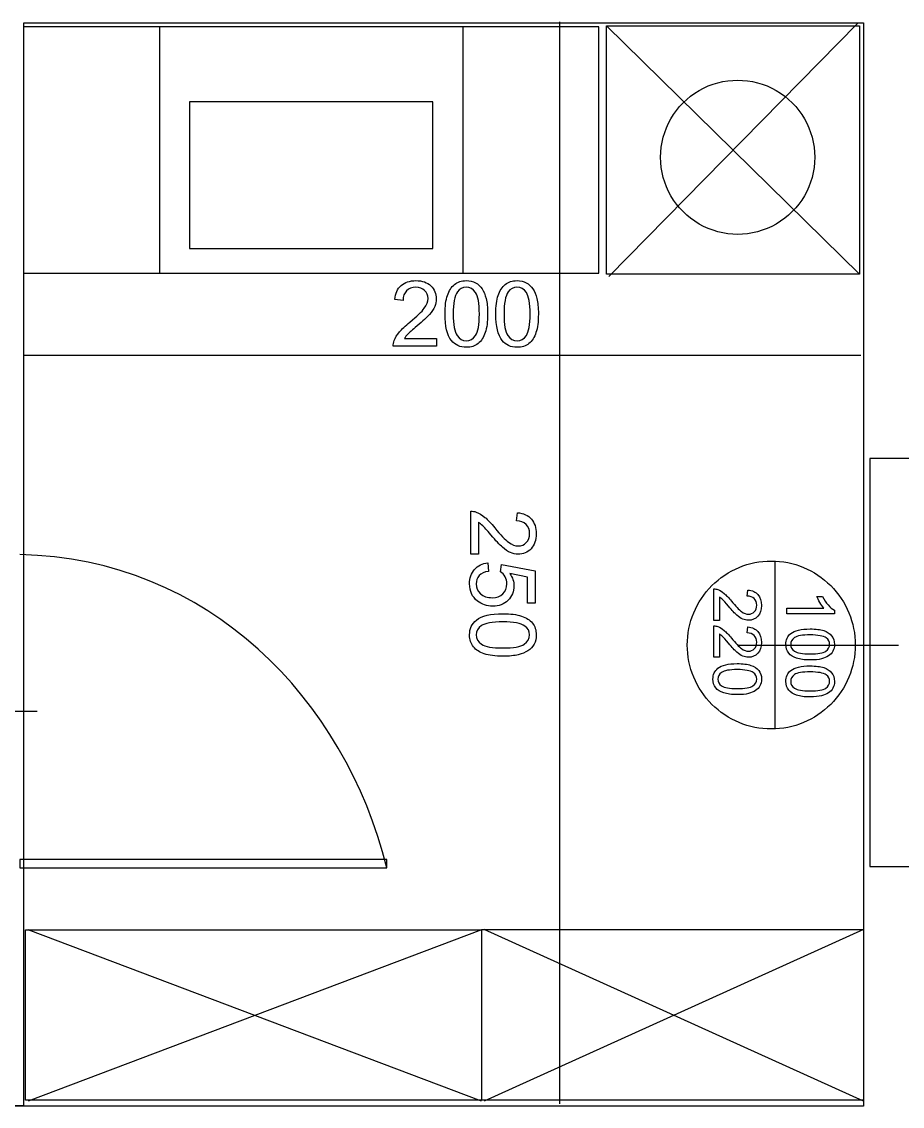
# Model space of a CAD drawing. Extents: x 2.6 to 26.4, y 3.1 to 19.6.
# Drawn here: x 17.754 to 19.85, y 9.962 to 12.545 of the extents above; entities that cross this region are included whole.
import ezdxf

# ---------------------------------------------------------------- set-up
doc = ezdxf.new("R2010")
doc.units = 0
for name, color, linetype in [('meble', 7, 'CONTINUOUS'), ('okna-drzwi_kopia', 7, 'CONTINUOUS'), ('rozmiarowka_kopia', 7, 'CONTINUOUS'), ('sciany', 7, 'CONTINUOUS')]:
    doc.layers.add(name, color=color, linetype=linetype)

msp = doc.modelspace()

# ---------------------------------------------------------------- linework, layer by layer
at = {"layer": 'meble', "color": 7}
for points in [[(19.127979, 12.532836), (17.758138, 12.532836), (17.758138, 11.94675), (19.127979, 11.94675)], [(18.804481, 12.532836), (18.081635, 12.532836), (18.081635, 11.94675), (18.804481, 11.94675)], [(18.732718, 12.354571), (18.153395, 12.354571), (18.153395, 12.004936), (18.732718, 12.004936)], [(19.641972, 12.222569)], [(17.762523, 9.976952), (17.762523, 10.382952), (18.848462, 10.382952), (18.848462, 9.976952)], [(18.848826, 9.97661), (18.848826, 10.383296), (19.75776, 10.383296), (19.75776, 9.97661)]]:
    msp.add_lwpolyline(points, close=True, dxfattribs=at)
for points in [[(19.146161, 12.535796), (19.748738, 12.535796), (19.748738, 11.943791), (19.146161, 11.943791), (19.146161, 12.535796), (19.748738, 11.94379)], [(19.743453, 12.541081), (19.151446, 11.938504)], [(18.848462, 10.382952), (17.769264, 9.974746)], [(18.848462, 9.974746), (17.769264, 10.382952)], [(19.75776, 10.383296), (18.854468, 9.9744)], [(19.75776, 9.9744), (18.854468, 10.383296)]]:
    msp.add_lwpolyline(points, dxfattribs=at)
for points in [[(19.3666, 12.381555), (19.423401, 12.414348), (19.493381, 12.414348), (19.550181, 12.381555)], [(19.27481, 12.222569), (19.27481, 12.288156), (19.3098, 12.348761), (19.3666, 12.381555)], [(19.550181, 12.381555), (19.606981, 12.348761), (19.641972, 12.288156), (19.641972, 12.222569)], [(19.3666, 12.063583), (19.3098, 12.096377), (19.27481, 12.156982), (19.27481, 12.222569)], [(19.641972, 12.222569), (19.641972, 12.156982), (19.606981, 12.096377), (19.550181, 12.063583)], [(19.550181, 12.063583), (19.493381, 12.03079), (19.423401, 12.03079), (19.3666, 12.063583)]]:
    msp.add_open_spline(points, degree=3, dxfattribs=at)
at = {"layer": 'okna-drzwi_kopia', "color": 7}
for points in [[(20.027182, 10.533141), (20.027182, 11.504945), (19.772962, 11.504945), (19.772962, 10.533141)], [(19.630975, 11.099222)], [(19.630975, 11.084929)], [(19.457342, 11.016611)], [(19.630975, 11.011151)], [(19.457342, 11.002318)], [(19.630975, 10.996858)], [(19.538417, 10.860937)], [(17.749404, 10.53045), (18.622775, 10.53045), (18.622775, 10.550382), (17.749404, 10.550382)]]:
    msp.add_lwpolyline(points, close=True, dxfattribs=at)
for points in [[(19.546534, 11.260939), (19.546534, 10.860938)], [(19.414852, 11.119669), (19.401486, 11.119669), (19.401486, 11.19453)], [(19.480983, 11.177612), (19.482451, 11.191904)], [(19.414852, 11.175216), (19.414852, 11.119669)], [(19.646967, 11.176632), (19.66041, 11.176632)], [(19.575119, 11.134914), (19.575119, 11.14882), (19.663732, 11.14882)], [(19.68884, 11.143876), (19.68884, 11.134914), (19.575119, 11.134914)], [(19.414852, 11.031598), (19.401486, 11.031598), (19.401486, 11.106458)], [(19.414852, 11.087147), (19.414852, 11.031598)], [(19.480983, 11.089541), (19.482451, 11.103833)], [(19.459799, 11.060937), (19.841023, 11.060937)], [(17.409012, 10.903331), (17.790235, 10.903331)]]:
    msp.add_lwpolyline(points, dxfattribs=at)
for points in [[(18.622775, 10.53045), (18.523595, 10.932583), (18.197411, 11.26715), (17.749404, 11.276212)], [(19.396995, 11.202359), (19.434502, 11.239866), (19.485373, 11.260937), (19.538417, 11.260937)], [(19.538417, 11.260937), (19.59146, 11.260937), (19.642331, 11.239866), (19.679838, 11.202359)], [(19.338417, 11.060937), (19.338417, 11.113981), (19.359488, 11.164851), (19.396995, 11.202359)], [(19.401486, 11.19453), (19.404834, 11.19463), (19.408053, 11.194089), (19.411143, 11.192908)], [(19.411143, 11.192908), (19.416242, 11.191002), (19.421264, 11.187963), (19.426208, 11.183792)], [(19.482451, 11.191904), (19.493112, 11.190926), (19.501224, 11.187243), (19.506786, 11.180857)], [(19.679838, 11.202359), (19.717345, 11.164851), (19.738417, 11.113981), (19.738417, 11.060937)], [(19.422346, 11.169345), (19.419873, 11.171715), (19.417375, 11.173672), (19.414852, 11.175216)], [(19.436638, 11.153276), (19.429633, 11.16162), (19.424869, 11.166976), (19.422346, 11.169345)], [(19.426208, 11.183792), (19.431153, 11.179569), (19.43687, 11.173491), (19.443359, 11.16556)], [(19.443359, 11.16556), (19.453454, 11.15325), (19.461437, 11.144932), (19.467308, 11.140606)], [(19.49767, 11.171509), (19.493653, 11.175526), (19.48809, 11.177561), (19.480983, 11.177612)], [(19.503696, 11.15544), (19.503696, 11.162135), (19.501687, 11.167492), (19.49767, 11.171509)], [(19.506786, 11.180857), (19.5124, 11.17447), (19.515207, 11.165895), (19.515207, 11.155131)], [(19.654152, 11.162031), (19.650959, 11.167439), (19.648564, 11.172306), (19.646967, 11.176632)], [(19.663732, 11.14882), (19.660538, 11.152168), (19.657345, 11.156572), (19.654152, 11.162031)], [(19.66041, 11.176632), (19.664066, 11.168855), (19.668496, 11.162057), (19.673698, 11.156237)], [(19.45657, 11.131876), (19.451729, 11.136151), (19.445085, 11.143284), (19.436638, 11.153276)], [(19.467308, 11.140606), (19.473231, 11.13628), (19.478819, 11.134117), (19.484073, 11.134117)], [(19.484073, 11.134117), (19.489584, 11.134117), (19.494219, 11.1361), (19.497979, 11.140066)], [(19.497979, 11.140066), (19.50179, 11.143981), (19.503696, 11.149105), (19.503696, 11.15544)], [(19.515207, 11.155131), (19.515207, 11.144263), (19.512194, 11.135662), (19.506168, 11.129327)], [(19.673698, 11.156237), (19.678899, 11.150417), (19.683947, 11.146296), (19.68884, 11.143876)], [(19.470399, 11.122605), (19.466021, 11.124459), (19.461411, 11.12755), (19.45657, 11.131876)], [(19.483764, 11.119824), (19.479232, 11.119824), (19.474777, 11.120751), (19.470399, 11.122605)], [(19.506168, 11.129327), (19.500142, 11.122992), (19.492674, 11.119824), (19.483764, 11.119824)], [(19.401486, 11.106458), (19.404834, 11.106558), (19.408053, 11.106018), (19.411143, 11.104836)], [(19.411143, 11.104836), (19.416242, 11.102931), (19.421264, 11.099892), (19.426208, 11.09572)], [(19.422346, 11.081275), (19.419873, 11.083644), (19.417375, 11.085601), (19.414852, 11.087147)], [(19.426208, 11.09572), (19.431153, 11.091497), (19.43687, 11.08542), (19.443359, 11.077488)], [(19.49767, 11.083438), (19.493653, 11.087455), (19.48809, 11.089489), (19.480983, 11.089541)], [(19.482451, 11.103833), (19.493112, 11.102854), (19.501224, 11.099172), (19.506786, 11.092785)], [(19.503696, 11.067368), (19.503696, 11.074064), (19.501687, 11.07942), (19.49767, 11.083438)], [(19.506786, 11.092785), (19.5124, 11.086399), (19.515207, 11.077823), (19.515207, 11.067059)], [(19.573188, 11.062295), (19.573188, 11.073214), (19.577102, 11.081789), (19.584931, 11.088021)], [(19.584931, 11.088021), (19.594356, 11.095488), (19.609704, 11.099222), (19.630975, 11.099222)], [(19.630975, 11.08493), (19.612382, 11.08493), (19.599996, 11.082766), (19.593815, 11.07844)], [(19.630975, 11.099222), (19.644366, 11.099222), (19.65513, 11.097857), (19.663268, 11.095128)], [(19.669217, 11.077744), (19.662315, 11.082534), (19.649568, 11.084929), (19.630975, 11.084929)], [(19.663268, 11.095128), (19.671457, 11.092347), (19.677766, 11.088252), (19.682196, 11.082844)], [(19.682196, 11.082844), (19.686625, 11.077385), (19.68884, 11.070535), (19.68884, 11.062294)], [(19.396995, 10.919516), (19.359488, 10.957023), (19.338417, 11.007894), (19.338417, 11.060937)], [(19.436638, 11.065206), (19.429633, 11.073549), (19.424869, 11.078906), (19.422346, 11.081275)], [(19.45657, 11.043806), (19.451729, 11.04808), (19.445085, 11.055214), (19.436638, 11.065206)], [(19.443359, 11.077488), (19.453454, 11.065179), (19.461437, 11.056861), (19.467308, 11.052535)], [(19.497979, 11.051995), (19.50179, 11.055909), (19.503696, 11.061033), (19.503696, 11.067368)], [(19.515207, 11.067059), (19.515207, 11.056192), (19.512194, 11.047591), (19.506168, 11.041256)], [(19.579832, 11.041745), (19.575403, 11.047153), (19.573188, 11.054003), (19.573188, 11.062295)], [(19.593815, 11.07844), (19.587686, 11.074062), (19.584622, 11.068679), (19.584622, 11.062293)], [(19.584622, 11.062293), (19.584622, 11.055907), (19.587712, 11.05055), (19.593892, 11.046224)], [(19.668135, 11.046224), (19.674264, 11.05055), (19.677329, 11.055958), (19.677329, 11.062448)], [(19.677329, 11.062448), (19.677329, 11.068834), (19.674625, 11.073933), (19.669217, 11.077744)], [(19.738417, 11.060937), (19.738417, 11.007894), (19.717345, 10.957023), (19.679838, 10.919516)], [(19.68884, 11.062294), (19.68884, 11.056217), (19.687604, 11.050886), (19.685131, 11.046302)], [(19.470399, 11.034535), (19.466021, 11.036389), (19.461411, 11.039479), (19.45657, 11.043806)], [(19.467308, 11.052535), (19.473231, 11.048209), (19.478819, 11.046046), (19.484073, 11.046046)], [(19.483764, 11.031754), (19.479232, 11.031754), (19.474777, 11.032681), (19.470399, 11.034535)], [(19.506168, 11.041256), (19.500142, 11.034921), (19.492674, 11.031754), (19.483764, 11.031754)], [(19.484073, 11.046046), (19.489584, 11.046046), (19.494219, 11.048029), (19.497979, 11.051995)], [(19.598759, 11.029462), (19.590622, 11.032192), (19.584313, 11.036286), (19.579832, 11.041745)], [(19.593892, 11.046224), (19.600073, 11.041846), (19.612434, 11.039657), (19.630975, 11.039657)], [(19.630975, 11.039657), (19.64962, 11.039657), (19.662006, 11.041846), (19.668135, 11.046224)], [(19.674547, 11.034946), (19.669964, 11.031958), (19.66435, 11.029615), (19.657706, 11.027916)], [(19.685131, 11.046302), (19.682711, 11.041718), (19.679183, 11.037933), (19.674547, 11.034946)], [(19.399555, 10.979683), (19.399555, 10.990601), (19.403469, 10.999177), (19.411298, 11.005409)], [(19.411298, 11.005409), (19.420723, 11.012877), (19.436071, 11.016611), (19.457342, 11.016611)], [(19.457342, 11.01661), (19.470733, 11.01661), (19.481498, 11.015245), (19.489635, 11.012515)], [(19.489635, 11.012515), (19.497824, 11.009734), (19.504134, 11.005639), (19.508563, 11.000231)], [(19.584931, 10.999949), (19.594356, 11.007417), (19.609704, 11.011151), (19.630975, 11.011151)], [(19.630975, 11.025367), (19.617687, 11.025367), (19.606949, 11.026732), (19.598759, 11.029462)], [(19.657706, 11.027916), (19.651113, 11.026216), (19.642203, 11.025367), (19.630975, 11.025367)], [(19.630975, 11.01115), (19.644366, 11.01115), (19.65513, 11.009785), (19.663268, 11.007055)], [(19.663268, 11.007055), (19.671457, 11.004274), (19.677766, 11.00018), (19.682196, 10.994772)], [(19.406199, 10.959133), (19.40177, 10.964541), (19.399555, 10.971391), (19.399555, 10.979683)], [(19.420182, 10.995829), (19.414053, 10.991451), (19.410989, 10.986069), (19.410989, 10.979682)], [(19.410989, 10.979682), (19.410989, 10.973296), (19.414079, 10.967939), (19.42026, 10.963613)], [(19.457342, 11.002318), (19.438749, 11.002318), (19.426363, 11.000155), (19.420182, 10.995829)], [(19.495584, 10.995133), (19.488682, 10.999923), (19.475935, 11.002318), (19.457342, 11.002318)], [(19.494502, 10.963613), (19.500631, 10.96794), (19.503696, 10.973348), (19.503696, 10.979837)], [(19.503696, 10.979837), (19.503696, 10.986223), (19.500992, 10.991322), (19.495584, 10.995133)], [(19.508563, 11.000231), (19.512992, 10.994772), (19.515207, 10.987922), (19.515207, 10.979681)], [(19.515207, 10.979681), (19.515207, 10.973604), (19.513971, 10.968273), (19.511499, 10.963689)], [(19.573188, 10.974223), (19.573188, 10.985142), (19.577102, 10.993717), (19.584931, 10.999949)], [(19.593815, 10.990368), (19.587686, 10.98599), (19.584622, 10.980608), (19.584622, 10.974222)], [(19.630975, 10.996858), (19.612382, 10.996858), (19.599996, 10.994695), (19.593815, 10.990368)], [(19.669217, 10.989673), (19.662315, 10.994463), (19.649568, 10.996858), (19.630975, 10.996858)], [(19.677329, 10.974376), (19.677329, 10.980763), (19.674625, 10.985862), (19.669217, 10.989673)], [(19.682196, 10.994772), (19.686625, 10.989312), (19.68884, 10.982462), (19.68884, 10.974222)], [(19.425127, 10.946849), (19.416989, 10.949579), (19.41068, 10.953673), (19.406199, 10.959133)], [(19.42026, 10.963613), (19.42644, 10.959235), (19.438801, 10.957046), (19.457342, 10.957046)], [(19.457342, 10.957046), (19.475987, 10.957046), (19.488373, 10.959235), (19.494502, 10.963613)], [(19.511499, 10.963689), (19.509078, 10.959105), (19.50555, 10.95532), (19.500915, 10.952333)], [(19.579832, 10.953673), (19.575403, 10.959081), (19.573188, 10.965931), (19.573188, 10.974223)], [(19.598759, 10.941389), (19.590622, 10.944119), (19.584313, 10.948214), (19.579832, 10.953673)], [(19.584622, 10.974222), (19.584622, 10.967835), (19.587712, 10.962479), (19.593892, 10.958152)], [(19.593892, 10.958152), (19.600073, 10.953774), (19.612434, 10.951585), (19.630975, 10.951585)], [(19.630975, 10.951585), (19.64962, 10.951585), (19.662006, 10.953774), (19.668135, 10.958152)], [(19.668135, 10.958152), (19.674264, 10.962479), (19.677329, 10.967887), (19.677329, 10.974376)], [(19.685131, 10.95823), (19.682711, 10.953646), (19.679183, 10.94986), (19.674547, 10.946873)], [(19.68884, 10.974222), (19.68884, 10.968144), (19.687604, 10.962814), (19.685131, 10.95823)], [(19.457342, 10.942754), (19.444054, 10.942754), (19.433316, 10.944119), (19.425127, 10.946849)], [(19.484073, 10.945303), (19.47748, 10.943603), (19.46857, 10.942754), (19.457342, 10.942754)], [(19.500915, 10.952333), (19.496331, 10.949345), (19.490717, 10.947002), (19.484073, 10.945303)], [(19.630975, 10.937294), (19.617687, 10.937294), (19.606949, 10.938659), (19.598759, 10.941389)], [(19.657706, 10.939843), (19.651113, 10.938144), (19.642203, 10.937294), (19.630975, 10.937294)], [(19.674547, 10.946873), (19.669964, 10.943886), (19.66435, 10.941543), (19.657706, 10.939843)], [(19.538417, 10.860937), (19.485373, 10.860937), (19.434502, 10.882009), (19.396995, 10.919516)], [(19.679838, 10.919516), (19.642331, 10.882009), (19.59146, 10.860937), (19.538417, 10.860937)]]:
    msp.add_open_spline(points, degree=3, dxfattribs=at)
at = {"layer": 'rozmiarowka_kopia', "color": 1}
for points in [[(19.0351, 9.968113), (19.0351, 12.545464)], [(19.752013, 11.750077), (17.757676, 11.750077)]]:
    msp.add_lwpolyline(points, dxfattribs=at)
at = {"layer": 'rozmiarowka_kopia', "color": 7}
for points in [[(18.661492, 11.88171), (18.641878, 11.88372)], [(18.741, 11.790952), (18.741, 11.77261), (18.638266, 11.77261)], [(18.664774, 11.790952), (18.741, 11.790952)], [(18.840993, 11.276981), (18.822652, 11.276981), (18.822652, 11.379715)], [(18.931751, 11.356489), (18.933761, 11.376102)], [(18.840993, 11.353207), (18.840993, 11.276981)], [(18.863364, 11.256413), (18.865064, 11.236375)], [(18.893787, 11.235101), (18.896117, 11.253019), (18.97595, 11.237964), (18.97595, 11.160675), (18.957715, 11.160675), (18.957715, 11.222697), (18.915943, 11.231077)]]:
    msp.add_lwpolyline(points, dxfattribs=at)
for points in [[(18.761572, 11.849262)], [(18.781176, 11.849263)], [(18.882434, 11.849262)], [(18.902049, 11.849263)], [(18.863353, 11.256416)], [(18.899304, 11.135547)], [(18.899305, 11.115932)]]:
    msp.add_lwpolyline(points, close=True, dxfattribs=at)
for points in [[(18.641878, 11.88372), (18.643225, 11.898351), (18.648278, 11.909483), (18.657039, 11.917117)], [(18.657039, 11.917117), (18.665804, 11.924821), (18.677572, 11.928673), (18.692344, 11.928673)], [(18.691924, 11.91288), (18.682736, 11.91288), (18.675385, 11.910123), (18.669872, 11.90461)], [(18.713022, 11.90503), (18.707649, 11.910263), (18.700616, 11.91288), (18.691924, 11.91288)], [(18.692344, 11.928673), (18.707258, 11.928673), (18.719062, 11.924538), (18.727755, 11.916268)], [(18.727755, 11.916268), (18.736449, 11.907999), (18.740796, 11.89775), (18.740796, 11.885522)], [(18.767188, 11.89358), (18.771001, 11.904818), (18.77662, 11.913476), (18.784045, 11.919555)], [(18.784045, 11.919555), (18.791537, 11.925635), (18.800938, 11.928675), (18.812247, 11.928675)], [(18.812029, 11.912876), (18.803264, 11.912876), (18.796267, 11.909165), (18.791036, 11.901744)], [(18.834293, 11.900259), (18.828353, 11.90867), (18.820932, 11.912876), (18.812029, 11.912876)], [(18.812247, 11.928675), (18.820587, 11.928675), (18.827902, 11.926978), (18.834193, 11.923585)], [(18.834193, 11.923585), (18.840486, 11.920265), (18.845681, 11.915423), (18.849778, 11.90906)], [(18.849778, 11.90906), (18.853878, 11.902767), (18.857095, 11.895063), (18.859428, 11.885948)], [(18.888051, 11.89358), (18.891864, 11.904818), (18.897484, 11.913476), (18.904909, 11.919555)], [(18.904909, 11.919555), (18.912401, 11.925635), (18.921801, 11.928675), (18.93311, 11.928675)], [(18.932901, 11.912876), (18.924137, 11.912876), (18.91714, 11.909165), (18.911909, 11.901744)], [(18.955165, 11.900259), (18.949225, 11.90867), (18.941804, 11.912876), (18.932901, 11.912876)], [(18.93311, 11.928675), (18.941451, 11.928675), (18.948766, 11.926978), (18.955056, 11.923585)], [(18.955056, 11.923585), (18.961349, 11.920265), (18.966544, 11.915423), (18.970641, 11.90906)], [(18.970641, 11.90906), (18.974741, 11.902767), (18.977958, 11.895063), (18.980291, 11.885948)], [(18.669872, 11.90461), (18.664359, 11.899097), (18.661565, 11.891463), (18.661492, 11.88171)], [(18.712272, 11.86294), (18.718212, 11.871068), (18.721182, 11.878737), (18.721182, 11.885947)], [(18.721182, 11.885947), (18.721182, 11.89351), (18.718462, 11.899871), (18.713022, 11.90503)], [(18.740796, 11.885522), (18.740796, 11.879302), (18.739523, 11.873188), (18.736976, 11.867181)], [(18.761568, 11.849263), (18.761568, 11.86764), (18.763441, 11.882413), (18.767188, 11.89358)], [(18.791036, 11.901744), (18.784463, 11.892273), (18.781176, 11.874779), (18.781176, 11.849263)], [(18.843303, 11.849263), (18.843303, 11.87485), (18.8403, 11.891848), (18.834293, 11.900259)], [(18.859428, 11.885948), (18.861761, 11.876901), (18.862928, 11.864673), (18.862928, 11.849264)], [(18.882431, 11.849263), (18.882431, 11.86764), (18.884304, 11.882413), (18.888051, 11.89358)], [(18.911909, 11.901744), (18.905336, 11.892273), (18.902049, 11.874779), (18.902049, 11.849263)], [(18.964175, 11.849263), (18.964175, 11.87485), (18.961172, 11.891848), (18.955165, 11.900259)], [(18.980291, 11.885948), (18.982624, 11.876901), (18.983791, 11.864673), (18.983791, 11.849264)], [(18.678028, 11.830074), (18.69492, 11.843927), (18.706335, 11.854883), (18.712272, 11.86294)], [(18.736976, 11.867181), (18.734429, 11.861174), (18.730189, 11.854848), (18.724254, 11.848203)], [(18.724254, 11.848203), (18.718387, 11.841556), (18.708598, 11.832439), (18.694886, 11.82085)], [(18.776945, 11.786074), (18.766696, 11.799009), (18.761572, 11.820071), (18.761572, 11.849262)], [(18.781182, 11.849263), (18.781182, 11.823748), (18.784149, 11.806749), (18.790082, 11.798267)], [(18.834293, 11.798373), (18.8403, 11.806855), (18.843303, 11.823818), (18.843303, 11.849263)], [(18.862928, 11.849264), (18.862928, 11.831029), (18.861055, 11.816292), (18.857308, 11.805054)], [(18.897807, 11.786074), (18.887558, 11.799009), (18.882434, 11.820071), (18.882434, 11.849262)], [(18.902045, 11.849263), (18.902045, 11.823748), (18.905015, 11.806749), (18.910955, 11.798267)], [(18.955165, 11.798373), (18.961172, 11.806855), (18.964175, 11.823818), (18.964175, 11.849263)], [(18.983791, 11.849264), (18.983791, 11.831029), (18.981918, 11.816292), (18.978171, 11.805054)], [(18.640496, 11.785863), (18.643109, 11.79286), (18.64728, 11.799752), (18.653007, 11.806537)], [(18.653007, 11.806537), (18.6588, 11.813322), (18.667141, 11.821168), (18.678028, 11.830074)], [(18.694886, 11.82085), (18.683435, 11.811237), (18.676085, 11.804699), (18.672834, 11.801236)], [(18.638266, 11.77261), (18.638133, 11.777203), (18.638876, 11.781621), (18.640496, 11.785863)], [(18.672834, 11.801236), (18.669581, 11.797843), (18.666894, 11.794415), (18.664774, 11.790952)], [(18.81225, 11.769959), (18.797265, 11.769959), (18.785497, 11.775331), (18.776945, 11.786074)], [(18.790082, 11.798267), (18.796089, 11.789856), (18.803475, 11.785651), (18.812241, 11.785651)], [(18.812241, 11.785651), (18.821005, 11.785651), (18.828356, 11.789892), (18.834293, 11.798373)], [(18.857308, 11.805054), (18.853561, 11.793887), (18.847942, 11.785228), (18.840451, 11.779079)], [(18.933112, 11.769959), (18.918128, 11.769959), (18.90636, 11.775331), (18.897807, 11.786074)], [(18.910955, 11.798267), (18.916962, 11.789856), (18.924348, 11.785651), (18.933113, 11.785651)], [(18.933113, 11.785651), (18.941878, 11.785651), (18.949228, 11.789892), (18.955165, 11.798373)], [(18.978171, 11.805054), (18.974424, 11.793887), (18.968805, 11.785228), (18.961314, 11.779079)], [(18.840451, 11.779079), (18.83303, 11.772999), (18.823629, 11.769959), (18.81225, 11.769959)], [(18.961314, 11.779079), (18.953892, 11.772999), (18.944491, 11.769959), (18.933112, 11.769959)], [(18.822652, 11.379715), (18.827245, 11.379848), (18.831663, 11.379105), (18.835904, 11.377485)], [(18.835904, 11.377485), (18.842901, 11.374872), (18.849793, 11.370701), (18.856578, 11.364974)], [(18.933761, 11.376102), (18.948392, 11.374762), (18.959525, 11.369709), (18.967158, 11.360942)], [(18.851277, 11.345147), (18.847884, 11.3484), (18.844456, 11.351087), (18.840993, 11.353207)], [(18.870891, 11.323095), (18.861278, 11.334546), (18.85474, 11.341896), (18.851277, 11.345147)], [(18.856578, 11.364974), (18.863363, 11.359181), (18.871209, 11.35084), (18.880115, 11.339953)], [(18.954651, 11.348109), (18.949138, 11.353622), (18.941504, 11.356416), (18.931751, 11.356489)], [(18.962921, 11.326057), (18.962921, 11.335245), (18.960164, 11.342596), (18.954651, 11.348109)], [(18.967158, 11.360942), (18.974862, 11.352177), (18.978714, 11.340409), (18.978714, 11.325637)], [(18.898244, 11.293727), (18.891597, 11.299594), (18.88248, 11.309383), (18.870891, 11.323095)], [(18.880115, 11.339953), (18.893968, 11.323061), (18.904924, 11.311646), (18.912981, 11.305709)], [(18.955071, 11.304959), (18.960304, 11.310332), (18.962921, 11.317365), (18.962921, 11.326057)], [(18.978714, 11.325637), (18.978714, 11.310723), (18.974579, 11.298919), (18.96631, 11.290226)], [(18.917222, 11.281005), (18.911215, 11.283552), (18.904889, 11.287792), (18.898244, 11.293727)], [(18.912981, 11.305709), (18.92111, 11.299769), (18.928779, 11.296799), (18.935988, 11.296799)], [(18.96631, 11.290226), (18.95804, 11.281532), (18.947791, 11.277185), (18.935564, 11.277185)], [(18.935988, 11.296799), (18.943551, 11.296799), (18.949912, 11.299519), (18.955071, 11.304959)], [(18.935564, 11.277185), (18.929344, 11.277185), (18.92323, 11.278458), (18.917222, 11.281005)], [(18.81999, 11.20648), (18.81999, 11.220617), (18.823948, 11.232173), (18.831864, 11.241149)], [(18.831864, 11.241149), (18.839781, 11.250055), (18.850277, 11.255144), (18.863353, 11.256416)], [(18.843012, 11.226091), (18.838132, 11.220651), (18.835692, 11.214113), (18.835692, 11.206477)], [(18.865064, 11.236375), (18.85531, 11.234888), (18.847959, 11.23146), (18.843012, 11.226091)], [(18.904601, 11.223439), (18.901841, 11.228386), (18.898236, 11.232273), (18.893787, 11.235101)], [(18.908841, 11.206794), (18.908841, 11.212941), (18.907428, 11.218489), (18.904601, 11.223439)], [(18.915943, 11.231077), (18.922443, 11.221748), (18.925693, 11.211959), (18.925693, 11.20171)], [(18.838862, 11.165663), (18.826281, 11.175628), (18.81999, 11.189234), (18.81999, 11.20648)], [(18.835692, 11.206477), (18.835692, 11.197289), (18.839155, 11.189514), (18.846082, 11.183153)], [(18.899411, 11.182833), (18.905698, 11.188913), (18.908841, 11.1969), (18.908841, 11.206794)], [(18.925693, 11.20171), (18.925693, 11.188139), (18.920993, 11.176689), (18.911592, 11.167359)], [(18.875333, 11.153364), (18.861268, 11.153364), (18.849111, 11.157464), (18.838862, 11.165663)], [(18.846082, 11.183153), (18.853009, 11.176793), (18.862197, 11.173613), (18.873648, 11.173613)], [(18.873648, 11.173613), (18.884533, 11.173613), (18.89312, 11.176686), (18.899411, 11.182833)], [(18.911592, 11.167359), (18.902191, 11.158029), (18.890105, 11.153364), (18.875333, 11.153364)], [(18.836115, 11.120174), (18.84905, 11.130423), (18.870113, 11.135547), (18.899304, 11.135547)], [(18.899305, 11.13555), (18.917682, 11.13555), (18.932454, 11.133677), (18.943621, 11.12993)], [(18.82, 11.084869), (18.82, 11.099853), (18.825372, 11.111621), (18.836115, 11.120174)], [(18.899305, 11.115936), (18.873789, 11.115936), (18.85679, 11.112966), (18.848309, 11.107026)], [(18.951785, 11.106072), (18.942314, 11.112645), (18.92482, 11.115932), (18.899305, 11.115932)], [(18.943621, 11.12993), (18.954859, 11.12611), (18.963517, 11.120491), (18.969596, 11.113072)], [(18.969596, 11.113072), (18.975676, 11.10558), (18.978716, 11.09618), (18.978716, 11.084871)], [(18.82912, 11.056667), (18.82304, 11.064089), (18.82, 11.07349), (18.82, 11.084869)], [(18.848309, 11.107026), (18.839898, 11.101019), (18.835692, 11.093633), (18.835692, 11.084868)], [(18.835692, 11.084868), (18.835692, 11.076103), (18.839933, 11.068753), (18.848415, 11.062816)], [(18.950301, 11.062816), (18.958712, 11.068756), (18.962917, 11.076177), (18.962917, 11.08508)], [(18.962917, 11.08508), (18.962917, 11.093844), (18.959206, 11.100841), (18.951785, 11.106072)], [(18.978716, 11.084871), (18.978716, 11.07653), (18.977019, 11.069215), (18.973626, 11.062925)], [(18.855095, 11.03981), (18.843928, 11.043557), (18.835269, 11.049176), (18.82912, 11.056667)], [(18.848415, 11.062816), (18.856896, 11.056809), (18.87386, 11.053806), (18.899305, 11.053806)], [(18.899305, 11.053806), (18.924891, 11.053806), (18.94189, 11.056809), (18.950301, 11.062816)], [(18.973626, 11.062925), (18.970306, 11.056632), (18.965464, 11.051437), (18.959101, 11.04734)], [(18.899306, 11.03419), (18.88107, 11.03419), (18.866333, 11.036063), (18.855095, 11.03981)], [(18.935989, 11.03769), (18.926942, 11.035357), (18.914714, 11.03419), (18.899306, 11.03419)], [(18.959101, 11.04734), (18.952808, 11.04324), (18.945104, 11.040023), (18.935989, 11.03769)]]:
    msp.add_open_spline(points, degree=3, dxfattribs=at)
at = {"layer": 'sciany', "color": 7}
msp.add_lwpolyline([(13.823146, 11.38463), (17.657433, 11.38463), (17.657433, 9.9645), (17.758668, 9.9645), (17.758668, 12.542415), (19.757765, 12.542415), (19.757765, 9.962264), (9.10885, 9.962264)], dxfattribs=at)

doc.saveas('drawing.dxf')
